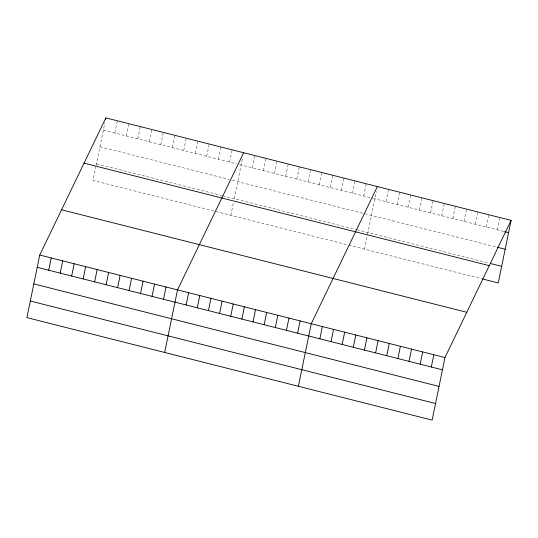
<?xml version="1.0" encoding="UTF-8"?>
<svg xmlns="http://www.w3.org/2000/svg" width="538" height="538" viewBox="0 0 538 538"><rect width="100%" height="100%" fill="white"/><g stroke="black" fill="none" stroke-linecap="round" stroke-linejoin="round"><path stroke-width="0.4" stroke-dasharray="2.69 2.02" d="M95.972 166.114L93.034 180.445L347.817 244.898M96.127 165.361L104.87 122.792M114.836 133.061L117.358 120.788M126.316 135.959L128.838 123.693M137.802 138.865L140.317 126.598M149.282 141.77L151.803 129.503M160.761 144.675L163.283 132.402M172.247 147.58L174.763 135.307M183.727 150.485L186.242 138.212M195.207 153.391L197.728 141.117M206.686 156.296L209.208 144.023M218.172 159.194L220.688 146.928M229.652 162.099L232.167 149.833M230.809 215.301L233.438 202.476M234.218 198.704L242.645 157.641M252.275 167.822L254.797 155.556M263.418 170.64L265.94 158.374M274.562 173.465L277.083 161.192M285.705 176.282L288.227 164.009M296.848 179.1L299.37 166.827M307.992 181.918L310.513 169.645M319.142 184.736L321.657 172.469M330.285 187.554L332.8 175.287M341.428 190.378L343.943 178.105M352.572 193.196L355.087 180.923M363.715 196.014L366.23 183.74M364.535 249.128L367.474 234.79M367.629 234.037L376.371 191.467M386.002 201.649L388.517 189.383M397.145 204.467L399.66 192.201M408.288 207.291L410.81 195.018M419.432 210.109L421.953 197.836M430.575 212.927L433.097 200.654M441.718 215.745L444.24 203.472M452.861 218.562L455.383 206.296M464.005 221.38L466.527 209.114M475.148 224.205L477.67 211.932M486.291 227.023L488.813 214.749M497.435 229.84L499.957 217.567M103.357 130.156L236.538 163.841M239.598 164.621L372.471 198.226M373.264 198.428L503.803 231.454M99.947 146.753L229.309 179.47M232.369 180.25L496.419 247.043M96.436 163.848L221.972 195.603M222.732 195.798L356.001 229.511M356.795 229.713L488.928 263.136M348.611 245.099L481.544 278.724"/><path stroke-width="0.81" d="M39.745 255.046L26.9 317.615L432.128 420.117L444.966 357.555L511.1 220.385L105.872 117.883L39.745 255.046L444.966 357.555M48.702 270.224L51.224 257.951M60.189 273.129L62.704 260.856M71.668 276.034L74.183 263.761M105.535 119.517L105.872 117.883M83.148 278.94L85.67 266.666M94.627 281.838L97.149 269.572M106.114 284.743L108.629 272.477M117.593 287.648L120.115 275.375M129.073 290.554L131.595 278.281M140.559 293.459L143.074 281.186M152.039 296.364L154.554 284.091M163.518 299.269L166.04 286.996M164.675 352.464L177.52 289.901L243.653 152.731M186.141 304.992L188.663 292.719M197.285 307.81L199.806 295.537M208.435 310.628L210.95 298.355M219.578 313.446L222.093 301.172M230.721 316.263L233.236 303.997M241.865 319.081L244.38 306.815M253.008 321.906L255.523 309.632M264.151 324.723L266.666 312.45M275.295 327.541L277.81 315.268M286.438 330.359L288.953 318.086M297.581 333.177L300.103 320.91M298.402 386.291L311.246 323.728L377.373 186.558M319.868 338.819L322.39 326.546M331.011 341.637L333.533 329.364M342.155 344.454L344.676 332.181M353.298 347.272L355.82 334.999M364.441 350.09L366.963 337.824M375.585 352.908L378.106 340.641M386.728 355.732L389.25 343.459M397.871 358.55L400.393 346.277M409.021 361.368L411.536 349.095M420.165 364.186L422.68 351.913M431.308 367.003L433.823 354.737M511.1 220.385L498.255 282.954L482.337 278.926M504.604 231.649L508.578 232.658M497.213 247.245L505.175 249.255M490.522 263.539L501.665 266.357M84.049 163.148L489.277 265.651M61.567 209.786L466.789 312.289M37.223 267.319L442.451 369.821M33.82 283.916L439.042 386.418M30.31 301.018L435.531 403.52"/></g></svg>
